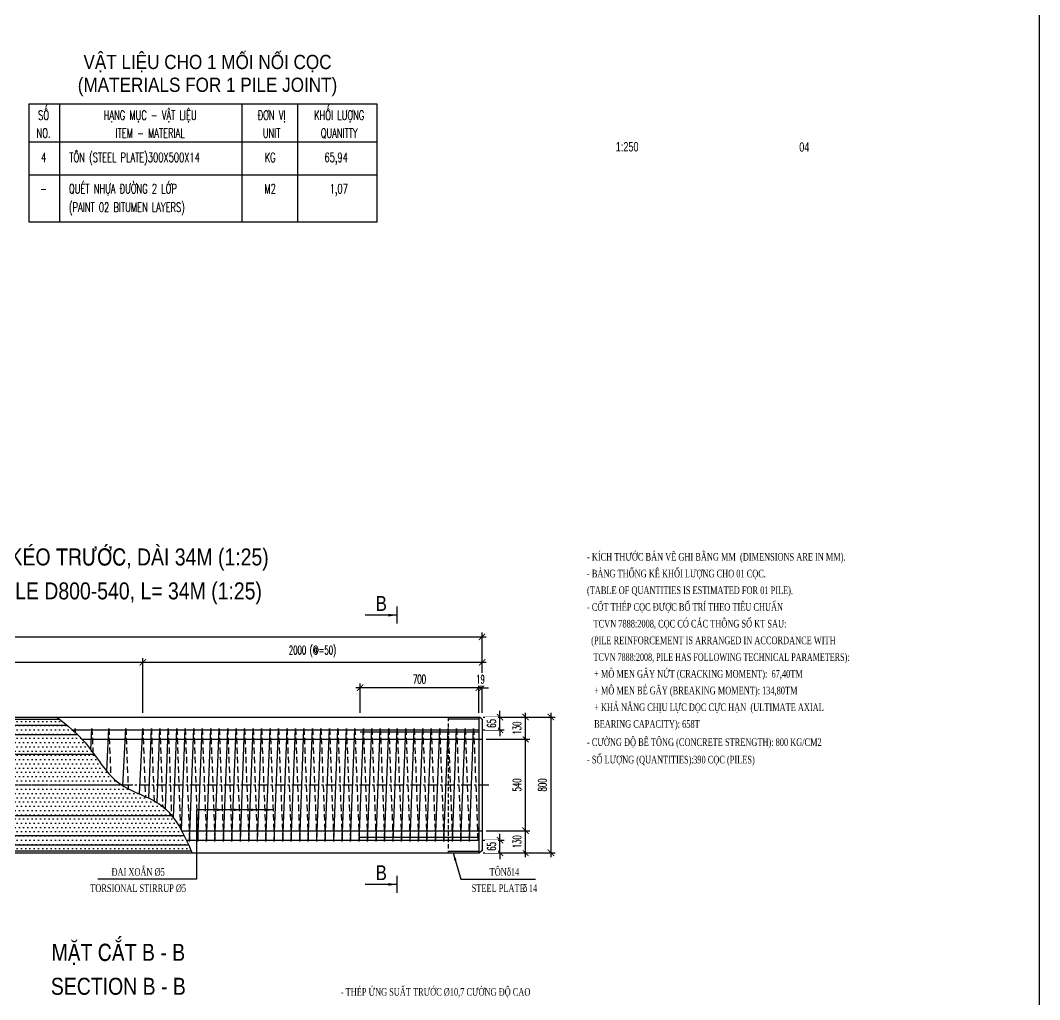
# Model space of a CAD drawing. Extents: x -687 to 808890, y -259 to 107959.
# Drawn here: x 772981 to 778990, y 67981 to 73753 of the extents above; entities that cross this region are included whole.
import ezdxf
from ezdxf.enums import TextEntityAlignment as Align

# ---------------------------------------------------------------- set-up
doc = ezdxf.new("R2010")
doc.units = 0
doc.header["$MEASUREMENT"] = 0
doc.header["$PDMODE"] = 3
doc.linetypes.add('CENTER', pattern=[2, 1.25, -0.25, 0.25, -0.25])
doc.linetypes.add('HIDDEN', pattern=[0.375, 0.25, -0.125])
doc.layers.get('0').update_dxf_attribs({"color": 3, "linetype": 'CONTINUOUS'})
doc.layers.get('DEFPOINTS').update_dxf_attribs({"linetype": 'CONTINUOUS'})
for name, color, linetype in [('BORDER', 2, 'CONTINUOUS'), ('DIMENSION', 4, 'CONTINUOUS'), ('Hatch', 5, 'CONTINUOUS'), ('Hidden', 4, 'HIDDEN'), ('Kich thuoc', 4, 'CONTINUOUS'), ('Net vang', 2, 'CONTINUOUS'), ('Text', 3, 'CONTINUOUS'), ('Thep chu', 1, 'CONTINUOUS'), ('Thep dai', 6, 'CONTINUOUS'), ('Tim', 8, 'CENTER')]:
    doc.layers.add(name, color=color, linetype=linetype)
doc.styles.add('HOA', font='Vhavan.ttf')
doc.styles.add('Kichthuoc', font='romans.shx', dxfattribs={"width": 0.6})
doc.styles.get("Standard").update_dxf_attribs({"font": 'vntimeh.shx', "width": 0.65})
doc.styles.add('SYMBOL', font='greeks.shx', dxfattribs={"width": 0.8})
doc.styles.add('Ten', font='Vharialn.ttf')
doc.styles.add('THUONG', font='vnsimpleh.shx', dxfattribs={"width": 0.8})
doc.dimstyles.new('Dim 250', dxfattribs={"dimscale": 250, "dimtxt": 0.2, "dimasz": 0.15, "dimexe": 0.1, "dimexo": 0.1, "dimgap": 0.1, "dimtad": 1, "dimdec": 0, "dimlfac": -1, "dimzin": 0, "dimdsep": 46, "dimtxsty": 'Kichthuoc', "dimblk": 'ARCHTICK', "dimcen": 0.1, "dimdle": 0.1, "dimclrd": 4, "dimclre": 4, "dimclrt": 3, "dimadec": 0, "dimazin": 0, "dimtfac": 1, "dimtdec": 0, "dimtix": 1, "dimtmove": 2, "dimatfit": 3, "dimfxl": 1, "dimtfill": 1, "dimtolj": 1, "dimtzin": 0, "dimarcsym": 0})
doc.dimstyles.new('Le 250', dxfattribs={"dimscale": 250, "dimtxt": 0.22, "dimasz": 0.18, "dimexe": 0.1, "dimexo": 0.2, "dimgap": 0.1, "dimtad": 1, "dimdec": 0, "dimzin": 0, "dimdsep": 46, "dimtxsty": 'Kichthuoc', "dimblk": 'ARCHTICK', "dimcen": 0, "dimdle": 0.1, "dimclrd": 2, "dimclre": 2, "dimclrt": 256, "dimadec": 0, "dimazin": 0, "dimtfac": 1, "dimtdec": 0, "dimtix": 1, "dimtmove": 2, "dimatfit": 3, "dimfxl": 1, "dimtolj": 1, "dimtzin": 0, "dimarcsym": 0})

# ---------------------------------------------------------------- blocks, each defined once
blk = doc.blocks.new('_ArchTick')
at = {"color": 0, "linetype": 'ByBlock', "const_width": 0.15}
blk.add_lwpolyline([(-0.5, -0.5), (0.5, 0.5)], dxfattribs=at)
blk = doc.blocks.new('*D201')
at = {"layer": 'DEFPOINTS', "color": 0}
for p in [(775702.7, 70119.5), (768902.7, 69646.5), (775702.7, 69646.5)]:
    blk.add_point(p, dxfattribs=at)
at = {"layer": 'Kich thuoc', "color": 4, "lineweight": -2}
for p, q in [((768902.7, 69671.5), (768902.7, 70144.5)), ((775702.7, 69671.5), (775702.7, 70144.5)), ((768877.7, 70119.5), (775727.7, 70119.5))]:
    blk.add_line(p, q, dxfattribs=at)
at = {"layer": 'Kich thuoc', "color": 4, "lineweight": -2, "xscale": 37.5, "yscale": 37.5, "zscale": 37.5, "rotation": 180}
blk.add_blockref('_ArchTick', (768902.7, 70119.5), dxfattribs=at)
at = {"layer": 'Kich thuoc', "color": 4, "lineweight": -2, "xscale": 37.5, "yscale": 37.5, "zscale": 37.5}
blk.add_blockref('_ArchTick', (775702.7, 70119.5), dxfattribs=at)
at = {"layer": 'Kich thuoc', "color": 3, "insert": (772302.7, 70193.3), "char_height": 50, "attachment_point": 5, "style": 'THUONG', "bg_fill": 3, "box_fill_scale": 1.25, "bg_fill_color": 9, "bg_fill_true_color": 13158600, "bg_fill_transparency": 11869708}
blk.add_mtext('\\A1;l = mòi 6000 (7000) + ®Çu 28000 (27000)', dxfattribs=at)
blk = doc.blocks.new('*D202')
at = {"layer": 'DEFPOINTS', "color": 0}
for p in [(773702.7, 69969.5), (770902.7, 69646.5), (773702.7, 69646.5)]:
    blk.add_point(p, dxfattribs=at)
at = {"layer": 'Kich thuoc', "color": 4, "lineweight": -2}
for p, q in [((770877.7, 69969.5), (773727.7, 69969.5)), ((770902.7, 69671.5), (770902.7, 69994.5)), ((773702.7, 69671.5), (773702.7, 69994.5))]:
    blk.add_line(p, q, dxfattribs=at)
at = {"layer": 'Kich thuoc', "color": 4, "lineweight": -2, "xscale": 37.5, "yscale": 37.5, "zscale": 37.5, "rotation": 180}
blk.add_blockref('_ArchTick', (770902.7, 69969.5), dxfattribs=at)
at = {"layer": 'Kich thuoc', "color": 4, "lineweight": -2, "xscale": 37.5, "yscale": 37.5, "zscale": 37.5}
blk.add_blockref('_ArchTick', (773702.7, 69969.5), dxfattribs=at)
at = {"layer": 'Kich thuoc', "color": 3, "insert": (772302.7, 70032.6), "char_height": 50, "attachment_point": 5, "style": 'Kichthuoc', "bg_fill": 3, "box_fill_scale": 1.25, "bg_fill_color": 9, "bg_fill_true_color": 13158600, "bg_fill_transparency": 11979548}
blk.add_mtext('\\A1;2000 (3000) + 24000 (23000) (@=100)', dxfattribs=at)
blk = doc.blocks.new('*D205')
at = {"layer": 'DEFPOINTS', "color": 0}
for p in [(775702.7, 69969.5), (773702.7, 69646.5), (775702.7, 69646.5)]:
    blk.add_point(p, dxfattribs=at)
at = {"layer": 'Kich thuoc', "color": 4, "lineweight": -2}
for p, q in [((773677.7, 69969.5), (775727.7, 69969.5)), ((773702.7, 69671.5), (773702.7, 69994.5)), ((775702.7, 69671.5), (775702.7, 69994.5))]:
    blk.add_line(p, q, dxfattribs=at)
at = {"layer": 'Kich thuoc', "color": 4, "lineweight": -2, "xscale": 37.5, "yscale": 37.5, "zscale": 37.5, "rotation": 180}
blk.add_blockref('_ArchTick', (773702.7, 69969.5), dxfattribs=at)
at = {"layer": 'Kich thuoc', "color": 4, "lineweight": -2, "xscale": 37.5, "yscale": 37.5, "zscale": 37.5}
blk.add_blockref('_ArchTick', (775702.7, 69969.5), dxfattribs=at)
at = {"layer": 'Kich thuoc', "color": 3, "insert": (774702.7, 70032.6), "char_height": 50, "attachment_point": 5, "style": 'Kichthuoc', "bg_fill": 3, "box_fill_scale": 1.25, "bg_fill_color": 9, "bg_fill_true_color": 13158600, "bg_fill_transparency": 14905820}
blk.add_mtext('\\A1;{2000 (@=50)}', dxfattribs=at)
blk = doc.blocks.new('*D206')
at = {"layer": 'DEFPOINTS', "color": 0}
for p in [(775702.7, 69516.5), (775958.3, 69516.5), (775702.7, 68976.5)]:
    blk.add_point(p, dxfattribs=at)
at = {"layer": 'Kich thuoc', "color": 4, "lineweight": -2}
for p, q in [((775958.3, 68951.5), (775958.3, 69541.5)), ((775727.7, 69516.5), (775983.3, 69516.5)), ((775727.7, 68976.5), (775983.3, 68976.5))]:
    blk.add_line(p, q, dxfattribs=at)
at = {"layer": 'Kich thuoc', "color": 4, "lineweight": -2, "xscale": 37.5, "yscale": 37.5, "zscale": 37.5}
for p, rotation in [((775958.3, 69516.5), 90), ((775958.3, 68976.5), 270)]:
    blk.add_blockref('_ArchTick', p, dxfattribs=dict(at, rotation=rotation))
at = {"layer": 'Kich thuoc', "color": 3, "insert": (775908.3, 69246.5), "char_height": 50, "attachment_point": 5, "rotation": 90, "style": 'Kichthuoc', "bg_fill": 3, "box_fill_scale": 1.25, "bg_fill_color": 9, "bg_fill_true_color": 13158600, "bg_fill_transparency": 11732736}
blk.add_mtext('\\A1;540', dxfattribs=at)
blk = doc.blocks.new('*D207')
at = {"layer": 'DEFPOINTS', "color": 0}
for p in [(775702.7, 68976.5), (775687.7, 68846.5)]:
    blk.add_point(p, dxfattribs=at)
at = {"layer": 'Kich thuoc', "color": 4, "lineweight": -2}
for p, q in [((775958.3, 68821.5), (775958.3, 69001.5)), ((775727.7, 68976.5), (775983.3, 68976.5)), ((775712.7, 68846.5), (775983.3, 68846.5))]:
    blk.add_line(p, q, dxfattribs=at)
at = {"layer": 'Kich thuoc', "color": 4, "lineweight": -2, "xscale": 37.5, "yscale": 37.5, "zscale": 37.5}
for p, rotation in [((775958.3, 68976.5), 90), ((775958.3, 68846.5), 270)]:
    blk.add_blockref('_ArchTick', p, dxfattribs=dict(at, rotation=rotation))
at = {"layer": 'Kich thuoc', "color": 3, "insert": (775908.3, 68911.5), "char_height": 50, "attachment_point": 5, "rotation": 90, "style": 'Kichthuoc', "bg_fill": 3, "box_fill_scale": 1.25, "bg_fill_color": 9, "bg_fill_true_color": 13158600, "bg_fill_transparency": 14905820}
blk.add_mtext('\\A1;130', dxfattribs=at)
at = {"layer": 'DEFPOINTS', "color": 0}
blk.add_point((775958.3, 68976.5), dxfattribs=at)
blk = doc.blocks.new('*D208')
at = {"layer": 'DEFPOINTS', "color": 0}
for p in [(775687.7, 69646.5), (775687.7, 68846.5), (776108.3, 68846.5)]:
    blk.add_point(p, dxfattribs=at)
at = {"layer": 'Kich thuoc', "color": 4, "lineweight": -2}
for p, q in [((776108.3, 69671.5), (776108.3, 68821.5)), ((775712.7, 69646.5), (776133.3, 69646.5)), ((775712.7, 68846.5), (776133.3, 68846.5))]:
    blk.add_line(p, q, dxfattribs=at)
at = {"layer": 'Kich thuoc', "color": 4, "lineweight": -2, "xscale": 37.5, "yscale": 37.5, "zscale": 37.5}
for p, rotation in [((776108.3, 69646.5), 90), ((776108.3, 68846.5), 270)]:
    blk.add_blockref('_ArchTick', p, dxfattribs=dict(at, rotation=rotation))
at = {"layer": 'Kich thuoc', "color": 3, "insert": (776058.3, 69246.5), "char_height": 50, "attachment_point": 5, "rotation": 90, "style": 'Kichthuoc', "bg_fill": 3, "box_fill_scale": 1.25, "bg_fill_color": 9, "bg_fill_true_color": 13158600, "bg_fill_transparency": 8389760}
blk.add_mtext('\\A1;800', dxfattribs=at)
blk = doc.blocks.new('*D209')
at = {"layer": 'DEFPOINTS', "color": 0}
for p in [(775687.7, 69646.5), (775702.7, 69516.5)]:
    blk.add_point(p, dxfattribs=at)
at = {"layer": 'Kich thuoc', "color": 4, "lineweight": -2}
for p, q in [((775958.3, 69491.5), (775958.3, 69671.5)), ((775712.7, 69646.5), (775983.3, 69646.5)), ((775727.7, 69516.5), (775983.3, 69516.5))]:
    blk.add_line(p, q, dxfattribs=at)
at = {"layer": 'Kich thuoc', "color": 4, "lineweight": -2, "xscale": 37.5, "yscale": 37.5, "zscale": 37.5}
for p, rotation in [((775958.3, 69646.5), 90), ((775958.3, 69516.5), 270)]:
    blk.add_blockref('_ArchTick', p, dxfattribs=dict(at, rotation=rotation))
at = {"layer": 'Kich thuoc', "color": 3, "insert": (775908.3, 69581.5), "char_height": 50, "attachment_point": 5, "rotation": 90, "style": 'Kichthuoc', "bg_fill": 3, "box_fill_scale": 1.25, "bg_fill_color": 9, "bg_fill_true_color": 13158600, "bg_fill_transparency": 0}
blk.add_mtext('\\A1;130', dxfattribs=at)
at = {"layer": 'DEFPOINTS', "color": 0}
blk.add_point((775958.3, 69646.5), dxfattribs=at)
blk = doc.blocks.new('*D210')
at = {"layer": 'DEFPOINTS', "color": 0}
for p in [(774983.7, 69819.5), (774983.7, 69646.5), (775683.7, 69646.5)]:
    blk.add_point(p, dxfattribs=at)
at = {"layer": 'Kich thuoc', "color": 4, "lineweight": -2}
for p, q in [((774983.7, 69671.5), (774983.7, 69844.5)), ((775683.7, 69671.5), (775683.7, 69844.5)), ((775708.7, 69819.5), (774958.7, 69819.5))]:
    blk.add_line(p, q, dxfattribs=at)
at = {"layer": 'Kich thuoc', "color": 4, "lineweight": -2, "xscale": 37.5, "yscale": 37.5, "zscale": 37.5, "rotation": 180}
blk.add_blockref('_ArchTick', (774983.7, 69819.5), dxfattribs=at)
at = {"layer": 'Kich thuoc', "color": 4, "lineweight": -2, "xscale": 37.5, "yscale": 37.5, "zscale": 37.5}
blk.add_blockref('_ArchTick', (775683.7, 69819.5), dxfattribs=at)
at = {"layer": 'Kich thuoc', "color": 3, "insert": (775333.7, 69869.5), "char_height": 50, "attachment_point": 5, "style": 'Kichthuoc', "bg_fill": 3, "box_fill_scale": 1.25, "bg_fill_color": 9, "bg_fill_true_color": 13158600, "bg_fill_transparency": 8039932}
blk.add_mtext('\\A1;700', dxfattribs=at)
blk = doc.blocks.new('*D212')
at = {"layer": 'DEFPOINTS', "color": 0}
for p in [(775683.7, 69646.5), (775702.7, 69646.5)]:
    blk.add_point(p, dxfattribs=at)
at = {"layer": 'Kich thuoc', "color": 4, "lineweight": -2}
for p, q in [((775683.7, 69671.5), (775683.7, 69844.5)), ((775702.7, 69671.5), (775702.7, 69844.5)), ((775683.7, 69819.5), (775646.2, 69819.5)), ((775683.7, 69819.5), (775702.7, 69819.5)), ((775702.7, 69819.5), (775740.2, 69819.5))]:
    blk.add_line(p, q, dxfattribs=at)
at = {"layer": 'Kich thuoc', "color": 4, "lineweight": -2, "xscale": 37.5, "yscale": 37.5, "zscale": 37.5}
blk.add_blockref('_ArchTick', (775683.7, 69819.5), dxfattribs=at)
at = {"layer": 'Kich thuoc', "color": 4, "lineweight": -2, "xscale": 37.5, "yscale": 37.5, "zscale": 37.5, "rotation": 180}
blk.add_blockref('_ArchTick', (775702.7, 69819.5), dxfattribs=at)
at = {"layer": 'Kich thuoc', "color": 3, "insert": (775693.2, 69869.5), "char_height": 50, "attachment_point": 5, "style": 'Kichthuoc', "bg_fill": 3, "box_fill_scale": 1.25, "bg_fill_color": 9, "bg_fill_true_color": 13158600, "bg_fill_transparency": 11732736}
blk.add_mtext('\\A1;19', dxfattribs=at)
at = {"layer": 'DEFPOINTS', "color": 0}
blk.add_point((775702.7, 69819.5), dxfattribs=at)
blk = doc.blocks.new('*D1098')
at = {"layer": 'DEFPOINTS', "color": 0}
for p in [(775683.7, 68921.5), (775683.7, 68846.5)]:
    blk.add_point(p, dxfattribs=at)
at = {"layer": 'Kich thuoc', "color": 4, "lineweight": -2}
for p, q in [((775808.3, 68921.5), (775808.3, 68959)), ((775708.7, 68921.5), (775833.3, 68921.5)), ((775808.3, 68846.5), (775808.3, 68921.5)), ((775708.7, 68846.5), (775833.3, 68846.5)), ((775808.3, 68846.5), (775808.3, 68809))]:
    blk.add_line(p, q, dxfattribs=at)
at = {"layer": 'Kich thuoc', "color": 4, "lineweight": -2, "xscale": 37.5, "yscale": 37.5, "zscale": 37.5}
for p, rotation in [((775808.3, 68921.5), 270), ((775808.3, 68846.5), 90)]:
    blk.add_blockref('_ArchTick', p, dxfattribs=dict(at, rotation=rotation))
at = {"layer": 'Kich thuoc', "color": 3, "insert": (775758.3, 68884), "char_height": 50, "attachment_point": 5, "rotation": 90, "style": 'Kichthuoc', "bg_fill": 3, "box_fill_scale": 1.25, "bg_fill_color": 9, "bg_fill_true_color": 13158600, "bg_fill_transparency": 11732736}
blk.add_mtext('\\A1;65', dxfattribs=at)
at = {"layer": 'DEFPOINTS', "color": 0}
blk.add_point((775808.3, 68921.5), dxfattribs=at)
blk = doc.blocks.new('*D1099')
at = {"layer": 'DEFPOINTS', "color": 0}
for p in [(775683.7, 69646.5), (775683.7, 69571.5)]:
    blk.add_point(p, dxfattribs=at)
at = {"layer": 'Kich thuoc', "color": 4, "lineweight": -2}
for p, q in [((775808.3, 69646.5), (775808.3, 69684)), ((775708.7, 69646.5), (775833.3, 69646.5)), ((775808.3, 69571.5), (775808.3, 69646.5)), ((775708.7, 69571.5), (775833.3, 69571.5)), ((775808.3, 69571.5), (775808.3, 69534))]:
    blk.add_line(p, q, dxfattribs=at)
at = {"layer": 'Kich thuoc', "color": 4, "lineweight": -2, "xscale": 37.5, "yscale": 37.5, "zscale": 37.5}
for p, rotation in [((775808.3, 69646.5), 270), ((775808.3, 69571.5), 90)]:
    blk.add_blockref('_ArchTick', p, dxfattribs=dict(at, rotation=rotation))
at = {"layer": 'Kich thuoc', "color": 3, "insert": (775758.3, 69609), "char_height": 50, "attachment_point": 5, "rotation": 90, "style": 'Kichthuoc', "bg_fill": 3, "box_fill_scale": 1.25, "bg_fill_color": 9, "bg_fill_true_color": 13158600, "bg_fill_transparency": 4050306}
blk.add_mtext('\\A1;65', dxfattribs=at)
at = {"layer": 'DEFPOINTS', "color": 0}
blk.add_point((775808.3, 69646.5), dxfattribs=at)

msp = doc.modelspace()

# ---------------------------------------------------------------- hatches: boundary and pattern name
at = {"layer": 'Hatch'}
h = msp.add_hatch(dxfattribs=at)
h.set_pattern_fill('DOTS', color=11, scale=400, style=0)
h.set_pattern_definition([(0, (-29988.075, -41478.847), (12.5, 25), [0, -25])])
edge = h.paths.add_edge_path()
edge.add_spline(control_points=[(772348.9, 68864.8), (772358.2, 68853.4), (772408, 68818.9), (772498.9, 69071.4), (772418.6, 69184.8), (772377.7, 69242.5)], knot_values=[811.110562, 811.110562, 811.110562, 811.110562, 862.881742, 1073.007423, 1290.557934, 1290.557934, 1290.557934, 1290.557934], degree=3, periodic=0)
edge.add_line((772377.7, 68846.5), (773993, 68846.5))
edge.add_line((772377.7, 69646.5), (773196.3, 69646.5))
edge.add_spline(control_points=[(773196.3, 69646.5), (773255.3, 69599.1), (773395, 69486.8), (773525.2, 69227.5), (773857.3, 69152.9), (773945.1, 68954.6), (773993, 68846.5)], knot_values=[0, 0, 0, 0, 226.398441, 536.414113, 815.347417, 1150.174082, 1150.174082, 1150.174082, 1150.174082], degree=3, periodic=0)
edge.add_spline(control_points=[(772377.7, 69646.5), (772418.1, 69579.8), (772498.8, 69446.6), (772412.2, 69294.1), (772365.2, 69223.4), (772359, 69214)], knot_values=[0, 0, 0, 0, 217.550511, 435.101022, 468.730043, 468.730043, 468.730043, 468.730043], degree=3, periodic=0)

# ---------------------------------------------------------------- linework, layer by layer
msp.add_line((772377.7, 68846.5), (775687.7, 68846.5))
at = {"layer": 'BORDER'}
for p, q in [((773029.8, 73260.6), (775084.6, 73260.6)), ((773029.8, 73260.6), (773029.8, 72565.1)), ((775084.6, 72565.1), (775084.6, 73260.6)), ((773029.8, 72565.1), (775084.6, 72565.1))]:
    msp.add_line(p, q, dxfattribs=at)
at = {"layer": 'DIMENSION'}
for p, q in [((773210.3, 73260.6), (773210.3, 72565.1)), ((774287.2, 72565.1), (774287.2, 73260.6)), ((774615.5, 72565.1), (774615.5, 73260.6)), ((773029.8, 73037.7), (775084.6, 73037.7)), ((773029.8, 72843.1), (775084.6, 72843.1))]:
    msp.add_line(p, q, dxfattribs=at)
at = {"layer": 'Hatch', "color": 9}
for p, q in [((772385, 69634.5), (773211.1, 69634.5)), ((772405.6, 69599.6), (773253.9, 69599.6)), ((772434.3, 69544), (773316.3, 69544)), ((772457.7, 69427.1), (773415.1, 69427.1)), ((772457.6, 69065.9), (773872.9, 69065.9)), ((772445.1, 68949), (773945.6, 68949)), ((772424.7, 68893.4), (773972, 68893.4)), ((772401.4, 68858.4), (773987.7, 68858.4))]:
    msp.add_line(p, q, dxfattribs=at)
at = {"layer": 'Hidden', "ltscale": 150}
for p, q in [((773302.7, 69579.9), (773303.6, 69555.9)), ((773402.7, 69579.9), (773408, 69436.9)), ((773502.7, 69579.9), (773513.1, 69300.6)), ((773602.7, 69579.9), (773615.9, 69224.1)), ((773702.7, 69579.9), (773717.6, 69177.6)), ((773752.7, 69579.9), (773768.5, 69152.6)), ((773802.7, 69579.9), (773819.6, 69119.2)), ((773852.7, 69579.9), (773871.4, 69067.7)), ((773902.7, 69579.9), (773924.1, 68989.6)), ((773952.7, 69579.9), (773977.7, 68913.1)), ((774002.7, 69579.9), (774027.7, 68913.1)), ((774052.7, 69579.9), (774077.7, 68913.1)), ((774102.7, 69579.9), (774127.7, 68913.1)), ((774152.7, 69579.9), (774177.7, 68913.1)), ((774202.7, 69579.9), (774227.7, 68913.1)), ((774252.7, 69579.9), (774277.7, 68913.1)), ((774302.7, 69579.9), (774327.7, 68913.1)), ((774352.7, 69579.9), (774377.7, 68913.1)), ((774402.7, 69579.9), (774427.7, 68913.1)), ((774452.7, 69579.9), (774477.7, 68913.1)), ((774502.7, 69579.9), (774527.7, 68913.1)), ((774552.7, 69579.9), (774577.7, 68913.1)), ((774602.7, 69579.9), (774627.7, 68913.1)), ((774652.7, 69579.9), (774677.7, 68913.1)), ((774702.7, 69579.9), (774727.7, 68913.1)), ((774752.7, 69579.9), (774777.7, 68913.1)), ((774802.7, 69579.9), (774827.7, 68913.1)), ((774852.7, 69579.9), (774877.7, 68913.1)), ((774902.7, 69579.9), (774927.7, 68913.1)), ((774952.7, 69579.9), (774977.7, 68913.1)), ((775002.7, 69579.9), (775027.7, 68913.1)), ((775052.7, 69579.9), (775077.7, 68913.1)), ((775102.7, 69579.9), (775127.7, 68913.1)), ((775152.7, 69579.9), (775177.7, 68913.1)), ((775202.7, 69579.9), (775227.7, 68913.1)), ((775252.7, 69579.9), (775277.7, 68913.1)), ((775302.7, 69579.9), (775327.7, 68913.1)), ((775352.7, 69579.9), (775377.7, 68913.1)), ((775402.7, 69579.9), (775427.7, 68913.1)), ((775452.7, 69579.9), (775477.7, 68913.1)), ((775502.7, 69579.9), (775527.7, 68913.1)), ((775552.7, 69579.9), (775577.7, 68913.1)), ((775602.7, 69579.9), (775627.7, 68913.1))]:
    msp.add_line(p, q, dxfattribs=at)
at = {"layer": 'Kich thuoc'}
for p, q in [((773343.4, 69516.5), (775702.7, 69516.5)), ((773931.3, 68976.5), (775702.7, 68976.5))]:
    msp.add_line(p, q, dxfattribs=at)
at = {"layer": 'Thep chu'}
for p, q in [((775200.2, 70297.9), (775200.2, 70197.9)), ((773286.5, 69571.5), (775683.7, 69571.5)), ((773959, 68921.5), (775683.7, 68921.5)), ((775200.2, 68710.9), (775200.2, 68610.9))]:
    msp.add_line(p, q, dxfattribs=at)
at = {"layer": 'Thep dai'}
for p, q in [((773301.6, 69557.8), (773302.7, 69579.9)), ((773396.2, 69453), (773402.7, 69579.9)), ((773489.6, 69327), (773502.7, 69579.9)), ((773585.2, 69241.4), (773602.7, 69579.9)), ((773682.7, 69193), (773702.7, 69579.9)), ((773737.6, 69168.3), (773752.7, 69579.9)), ((773786.7, 69142.1), (773802.7, 69579.9)), ((773835.4, 69105.7), (773852.7, 69579.9)), ((773883.6, 69052.2), (773902.7, 69579.9)), ((773931, 68977.1), (773952.7, 69579.9)), ((773977.7, 68913.1), (774002.7, 69579.9)), ((774027.7, 68913.1), (774052.7, 69579.9)), ((774077.7, 68913.1), (774102.7, 69579.9)), ((774127.7, 68913.1), (774152.7, 69579.9)), ((774177.7, 68913.1), (774202.7, 69579.9)), ((774227.7, 68913.1), (774252.7, 69579.9)), ((774277.7, 68913.1), (774302.7, 69579.9)), ((774327.7, 68913.1), (774352.7, 69579.9)), ((774377.7, 68913.1), (774402.7, 69579.9)), ((774427.7, 68913.1), (774452.7, 69579.9)), ((774477.7, 68913.1), (774502.7, 69579.9)), ((774527.7, 68913.1), (774552.7, 69579.9)), ((774577.7, 68913.1), (774602.7, 69579.9)), ((774627.7, 68913.1), (774652.7, 69579.9)), ((774677.7, 68913.1), (774702.7, 69579.9)), ((774727.7, 68913.1), (774752.7, 69579.9)), ((774777.7, 68913.1), (774802.7, 69579.9)), ((774827.7, 68913.1), (774852.7, 69579.9)), ((774877.7, 68913.1), (774902.7, 69579.9)), ((774927.7, 68913.1), (774952.7, 69579.9)), ((774977.7, 68913.1), (775002.7, 69579.9)), ((775027.7, 68913.1), (775052.7, 69579.9)), ((775077.7, 68913.1), (775102.7, 69579.9)), ((775127.7, 68913.1), (775152.7, 69579.9)), ((775177.7, 68913.1), (775202.7, 69579.9)), ((775227.7, 68913.1), (775252.7, 69579.9)), ((775277.7, 68913.1), (775302.7, 69579.9)), ((775327.7, 68913.1), (775352.7, 69579.9)), ((775377.7, 68913.1), (775402.7, 69579.9)), ((775427.7, 68913.1), (775452.7, 69579.9)), ((775477.7, 68913.1), (775502.7, 69579.9)), ((775527.7, 68913.1), (775552.7, 69579.9)), ((775577.7, 68913.1), (775602.7, 69579.9)), ((775627.7, 68913.1), (775652.7, 69579.9))]:
    msp.add_line(p, q, dxfattribs=at)
at = {"layer": 'Tim', "ltscale": 50}
msp.add_line((772380.3, 69246.5), (775745.1, 69246.5), dxfattribs=at)

# ---------------------------------------------------------------- texts
at = {"layer": 'Text'}
for s, height, style, width, p in [('vËt liÖu cho 1 mèi nèi cäc', 83.81, 'HOA', 0.9, (774083.8, 73465.8)), ('(materials for 1 pile joint)', 83.81, 'HOA', 0.9, (774083.8, 73331.3)), ('sè', 55, 'THUONG', 0.65, (773117.5, 73165.9)), ('khèi l\xadîng', 55, 'THUONG', 0.65, (774860.2, 73165.9)), ('h¹ng môc - vËt liÖu', 55, 'THUONG', 0.65, (773745.7, 73165.9)), ('®¬n vÞ', 55, 'THUONG', 0.65, (774461.9, 73165.9)), ('no.', 55, 'THUONG', 0.65, (773117.5, 73061)), ('item - material', 55, 'THUONG', 0.65, (773745.7, 73061)), ('unit', 55, 'THUONG', 0.65, (774461.9, 73061)), ('quanitty', 55, 'THUONG', 0.65, (774860.2, 73061)), ('4', 55, 'THUONG', 0.65, (773117.5, 72917.9)), ('kg', 55, 'THUONG', 0.65, (774453.1, 72917.9)), ('m2', 55, 'THUONG', 0.65, (774453.1, 72733.2)), ('-', 55, 'THUONG', 0.65, (773117.5, 72733.2))]:
    msp.add_text(s, height=height, dxfattribs=dict(at, style=style, width=width)).set_placement(p, align=Align.CENTER)
at = {"layer": 'Text', "color": 4, "style": 'Ten', "width": 0.85}
for s, p in [('1:250', (776557.9, 72980.4)), ('04', (777602.6, 72978.8))]:
    msp.add_text(s, height=55, dxfattribs=at).set_placement(p, align=Align.CENTER)
at = {"layer": 'Text'}
for s, height, style, width, p in [('t«n (steel plate)300x500x14', 55, 'THUONG', 0.65, (773269.4, 72917.9)), ('quÐt nhùa ®\xadêng 2 líp', 55, 'THUONG', 0.65, (773267, 72733.2)), ('(paint 02 bitumen layers)', 55, 'THUONG', 0.65, (773267, 72623.5)), ('d', 45, 'SYMBOL', 0.75, (775849.1, 68711.2)), ('d', 45, 'SYMBOL', 0.75, (775944.4, 68615.5))]:
    msp.add_text(s, height=height, dxfattribs=dict(at, style=style, width=width)).set_placement(p)
at = {"layer": 'Text', "style": 'THUONG', "width": 0.65}
for s, p in [('65,94', (774911.1, 72917.9)), ('1,07', (774911.1, 72733.2))]:
    msp.add_text(s, height=55, dxfattribs=at).set_placement(p, align=Align.RIGHT)
at = {"layer": 'Text', "color": 3, "style": 'Ten'}
for s, height, p in [('C¾t däc cäc èng btct dù øng lùc D800-540 kÐo tr\xadíc, dµi 34m (1:25)', 100, (772302.7, 70540.2)), ('B', 87.5, (775108.1, 70272.2)), ('B', 87.5, (775108.1, 68685.3)), ('mÆt c¾t B - B', 100, (773558.1, 68209.7)), ('Section B - B', 100, (773558.1, 68009.7))]:
    msp.add_text(s, height=height, dxfattribs=at).set_placement(p, align=Align.CENTER)
at = {"layer": 'Text'}
for s, width, p in [('- kÝch th\xadíc b¶n vÏ ghi b»ng mm  (dimensions are in mm).', 0.65, (776321.2, 70568.4)), ('- b¶ng thèng kª khèi l\xadîng cho 01 cäc.', 0.65, (776321.2, 70469.9)), ('(table of quantities is estimated for 01 pile).', 0.65, (776321.2, 70371.4)), ('- cèt thÐp cäc ®\xadîc bè trÝ theo tiªu chuÈn  ', 0.65, (776321.2, 70272.9)), ('tcvn 7888:2008, cäc cã c¸c th«ng sè kt sau:', 0.65, (776359.6, 70174.4)), ('  (pile reinforcement is arranged in accordance with', 0.65, (776321.2, 70075.9)), ('tcvn 7888:2008, pile has following technical parameters):', 0.63, (776359.6, 69977.4)), ('+ m« men g©y nøt (cracking moment):  67,40tm', 0.65, (776363.2, 69878.9)), ('+ m« men bÎ g·y (breaking moment): 134,80tm', 0.65, (776363.2, 69780.4)), ('+ kh¶ n¨ng chÞu lùc däc cùc h¹n  (ultimate axial', 0.65, (776363.2, 69681.9)), ('bearing capacity): 658t', 0.65, (776363.2, 69583.4)), ('- c\xadêng ®é bª t«ng (concrete strength): 800 kg/cm2', 0.65, (776321.2, 69476.1)), ('- sè l\xadîng (quantities): ', 0.65, (776321.2, 69373.3)), ('390 cäc (piles)', 0.65, (776947.2, 69373.3)), ('- thÐp øng suÊt tr\xadíc %%c10,7 c\xadêng ®é cao', 0.65, (774869.8, 68004.1))]:
    msp.add_text(s, height=45, dxfattribs=dict(at, width=width)).set_placement(p)
at = {"layer": 'Text', "width": 0.65}
for s, p in [('®ai xo¾n %%C5', (773674.9, 68711.2)), ('t«n  14', (775834.5, 68711.2)), ('torsional stirrup %%C5', (773674.9, 68615.5)), ('steel plate  14', (775834.5, 68615.5))]:
    msp.add_text(s, height=45, dxfattribs=at).set_placement(p, align=Align.CENTER)

# ---------------------------------------------------------------- leaders
at = {"layer": 'Kich thuoc', "color": 1}
for points in [[(775199.7, 70247.2), (775013.1, 70247.2)], [(775199.7, 68660.3), (775013.1, 68660.3)]]:
    msp.add_leader(points, dimstyle='Le 250', override={"dimasz": 0.2, "dimclrd": 1}, dxfattribs=at)
at = {"layer": 'Kich thuoc'}
for points in [[(774472, 69099.8), (774018, 69099.8), (774018, 68690.8), (773437, 68690.8)], [(774184.7, 69099.8), (774018, 69099.8)], [(774384.7, 69099.8), (774187.2, 69099.8)], [(774284.7, 69099.8), (774191.2, 69099.8)]]:
    msp.add_leader(points, dimstyle='Le 250', override={"dimtad": 0}, dxfattribs=at)

# ---------------------------------------------------------------- next in the draw order: dimensions: what is measured, and where the dimension line sits
dim = msp.add_linear_dim(base=(775702.7, 70119.5), p1=(768902.7, 69646.5), p2=(775702.7, 69646.5), text='l = mòi 6000 (7000) + ®Çu 28000 (27000)', dimstyle='Dim 250', override={"dimtxsty": 'THUONG'}, dxfattribs=at)
dim.commit()
dim.dimension.update_dxf_attribs({"geometry": '*D201', "text_midpoint": (772302.7, 70193.3)})
dim = msp.add_linear_dim(base=(775958.3, 69516.5), p1=(775702.7, 68976.5), p2=(775702.7, 69516.5), angle=90, dimstyle='Dim 250', dxfattribs=at)
dim.commit()
dim.dimension.update_dxf_attribs({"geometry": '*D206', "text_midpoint": (775908.3, 69246.5)})

# ---------------------------------------------------------------- next in the draw order: linework, layer by layer
msp.add_line((772377.7, 69646.5), (775687.7, 69646.5))

# ---------------------------------------------------------------- next in the draw order: texts
at = {"layer": 'Text', "color": 3, "style": 'Ten'}
msp.add_text('prestressed reinforced concrete pipe pile D800-540, L= 34m (1:25)', height=100, dxfattribs=at).set_placement((772302.7, 70340.2), align=Align.CENTER)

# ---------------------------------------------------------------- next in the draw order: dimensions: what is measured, and where the dimension line sits
at = {"layer": 'Kich thuoc'}
dim = msp.add_linear_dim(base=(775958.3, 68976.5), p1=(775687.7, 68846.5), p2=(775702.7, 68976.5), angle=90, dimstyle='Dim 250', dxfattribs=at)
dim.commit()
dim.dimension.update_dxf_attribs({"geometry": '*D207', "text_midpoint": (775908.3, 68911.5)})

# ---------------------------------------------------------------- next in the draw order: dimensions: what is measured, and where the dimension line sits
dim = msp.add_linear_dim(base=(773702.7, 69969.5), p1=(770902.7, 69646.5), p2=(773702.7, 69646.5), text='2000 (3000) + 24000 (23000) (@=100)', dimstyle='Dim 250', dxfattribs=at)
dim.commit()
dim.dimension.update_dxf_attribs({"geometry": '*D202', "text_midpoint": (772302.7, 70032.6)})

# ---------------------------------------------------------------- next in the draw order: dimensions: what is measured, and where the dimension line sits
dim = msp.add_linear_dim(base=(775702.7, 69969.5), p1=(773702.7, 69646.5), p2=(775702.7, 69646.5), text='{<> (@=50)}', dimstyle='Dim 250', dxfattribs=at)
dim.commit()
dim.dimension.update_dxf_attribs({"geometry": '*D205', "text_midpoint": (774702.7, 70032.6)})

# ---------------------------------------------------------------- next in the draw order: linework, layer by layer
at = {"layer": 'Hatch', "linetype": 'HIDDEN', "ltscale": 100}
msp.add_line((775502.7, 69646.5), (775502.7, 68846.5), dxfattribs=at)
at = {"layer": 'Net vang'}
msp.add_open_spline([(773196.3, 69646.5), (773255.3, 69599.1), (773395, 69486.8), (773525.2, 69227.5), (773857.3, 69152.9), (773945.1, 68954.6), (773993, 68846.5)], degree=3, knots=[0, 0, 0, 0, 226.398441, 536.414113, 815.347417, 1150.174082, 1150.174082, 1150.174082, 1150.174082], dxfattribs=at)

# ---------------------------------------------------------------- next in the draw order: dimensions: what is measured, and where the dimension line sits
at = {"layer": 'Kich thuoc'}
dim = msp.add_linear_dim(base=(776108.3, 68846.5), p1=(775687.7, 69646.5), p2=(775687.7, 68846.5), angle=90, dimstyle='Dim 250', dxfattribs=at)
dim.commit()
dim.dimension.update_dxf_attribs({"geometry": '*D208', "text_midpoint": (776058.3, 69246.5)})

# ---------------------------------------------------------------- next in the draw order: linework, layer by layer
for p, q in [((775683.7, 69646.5), (775683.7, 68846.5)), ((775702.7, 69634.5), (775702.7, 68858.5)), ((775502.7, 68856.5), (775683.7, 68856.5)), ((775700.9, 68858.5), (775687.7, 68846.5)), ((775700.9, 68858.5), (775702.7, 68858.5))]:
    msp.add_line(p, q)
at = {"layer": 'Hidden', "ltscale": 150}
msp.add_line((775652.7, 69579.9), (775678.1, 68921.4), dxfattribs=at)
at = {"layer": 'Thep dai'}
msp.add_line((775683.7, 68936.5), (774983.7, 68936.5), dxfattribs=at)

# ---------------------------------------------------------------- next in the draw order: leaders
at = {"layer": 'Kich thuoc'}
msp.add_leader([(775532.8, 68846.5), (775576.5, 68690.8), (776017.9, 68690.8)], dimstyle='Le 250', override={"dimtad": 0}, dxfattribs=at)

# ---------------------------------------------------------------- next in the draw order: dimensions: what is measured, and where the dimension line sits
dim = msp.add_linear_dim(base=(775958.3, 69646.5), p1=(775702.7, 69516.5), p2=(775687.7, 69646.5), angle=90, dimstyle='Dim 250', dxfattribs=at)
dim.commit()
dim.dimension.update_dxf_attribs({"geometry": '*D209', "text_midpoint": (775908.3, 69581.5)})

# ---------------------------------------------------------------- next in the draw order: linework, layer by layer
at = {"layer": 'Thep dai'}
msp.add_line((775683.7, 69556.5), (774983.7, 69556.5), dxfattribs=at)

# ---------------------------------------------------------------- next in the draw order: dimensions: what is measured, and where the dimension line sits
at = {"layer": 'Kich thuoc'}
dim = msp.add_linear_dim(base=(774983.7, 69819.5), p1=(775683.7, 69646.5), p2=(774983.7, 69646.5), dimstyle='Dim 250', dxfattribs=at)
dim.commit()
dim.dimension.update_dxf_attribs({"geometry": '*D210', "text_midpoint": (775333.7, 69869.5)})

# ---------------------------------------------------------------- next in the draw order: linework, layer by layer
for q in [(775687.7, 69646.5), (775702.7, 69634.5)]:
    msp.add_line((775700.9, 69634.5), q)

# ---------------------------------------------------------------- next in the draw order: dimensions: what is measured, and where the dimension line sits
dim = msp.add_linear_dim(base=(775702.7, 69819.5), p1=(775683.7, 69646.5), p2=(775702.7, 69646.5), dimstyle='Dim 250', dxfattribs=at)
dim.commit()
dim.dimension.update_dxf_attribs({"geometry": '*D212', "text_midpoint": (775693.2, 69869.5)})

# ---------------------------------------------------------------- next in the draw order: linework, layer by layer
msp.add_line((775502.7, 69636.5), (775683.7, 69636.5))
at = {"layer": 'Thep chu'}
msp.add_lwpolyline([(766162.6, 62222.1), (778989.8, 62222.1), (778989.8, 106614), (766162.6, 106614)], close=True, dxfattribs=at)

# ---------------------------------------------------------------- next in the draw order: dimensions: what is measured, and where the dimension line sits
at = {"layer": 'Kich thuoc'}
for base, p1, p2, picture, middle in [((775808.3, 69646.5), (775683.7, 69571.5), (775683.7, 69646.5), '*D1099', (775758.3, 69609)), ((775808.3, 68921.5), (775683.7, 68846.5), (775683.7, 68921.5), '*D1098', (775758.3, 68884))]:
    dim = msp.add_linear_dim(base=base, p1=p1, p2=p2, angle=90, text='65', dimstyle='Dim 250', dxfattribs=at)
    dim.commit()
    dim.dimension.update_dxf_attribs({"geometry": picture, "text_midpoint": middle})

doc.saveas('drawing.dxf')
